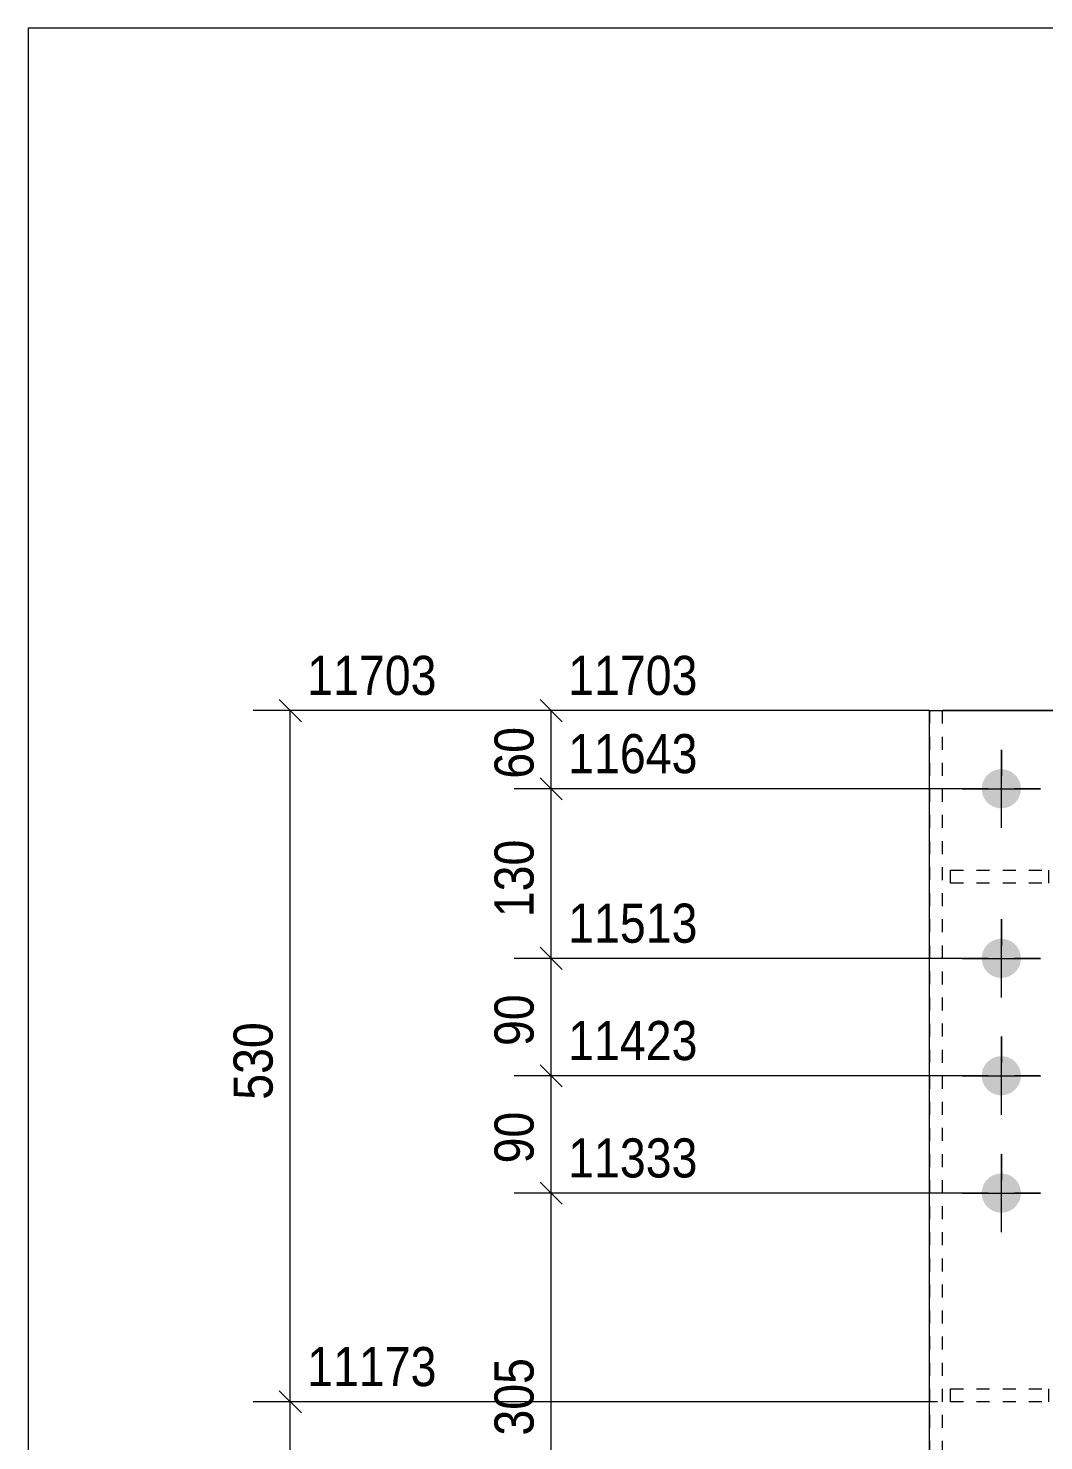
# Model space of a CAD drawing. Header units: millimetres. Extents: x 2 to 579, y 1 to 405.
# Drawn here: x 5 to 82.8, y 296.7 to 405 of the extents above; entities that cross this region are included whole.
import ezdxf

# ---------------------------------------------------------------- set-up
doc = ezdxf.new("R2010")
doc.units = ezdxf.units.MM
doc.linetypes.add('XKITLINE00', pattern=[0])
doc.linetypes.add('XKITLINE01', pattern=[4, 1, -1, 1, -1])
for name, color, linetype, lineweight in [('Bolt', 3, 'Continuous', 0), ('Dimensions', 7, 'Continuous', 0), ('DrawingSheet', 5, 'Continuous', 0), ('Part', 2, 'Continuous', 0)]:
    doc.layers.add(name, color=color, linetype=linetype, lineweight=lineweight)
doc.styles.add('ARIAL', font='ARIAL.TTF')

# ---------------------------------------------------------------- blocks, each defined once
blk = doc.blocks.new('*A26')
at = {"layer": 'Bolt'}
for points in [[(78.08, 346.72), (78.08, 346.76), (78.08, 346.79), (78.08, 346.83), (78.09, 346.87), (78.09, 346.9), (78.1, 346.94), (78.11, 346.97), (78.11, 347.01), (78.12, 347.05), (78.13, 347.08), (78.14, 347.12), (78.15, 347.15), (78.16, 347.19), (78.18, 347.22), (78.19, 347.26), (78.21, 347.29), (78.22, 347.32), (78.24, 347.36), (78.25, 347.39), (78.27, 347.42), (78.29, 347.45), (78.31, 347.48), (78.33, 347.52), (78.35, 347.55), (78.37, 347.58), (78.39, 347.61), (78.42, 347.63), (78.44, 347.66), (78.47, 347.69), (78.49, 347.72), (78.52, 347.74), (78.54, 347.77), (78.57, 347.79), (78.6, 347.82), (78.63, 347.84), (78.65, 347.86), (78.68, 347.89), (78.71, 347.91), (78.74, 347.93), (78.77, 347.95), (78.81, 347.97), (78.84, 347.99), (78.87, 348.01), (78.9, 348.02), (78.94, 348.04), (78.97, 348.05), (79, 348.07), (79.04, 348.08), (79.07, 348.09), (79.11, 348.11), (79.14, 348.12), (79.18, 348.13), (79.21, 348.14), (79.25, 348.15), (79.28, 348.15), (79.32, 348.16), (79.36, 348.17), (79.39, 348.17), (79.43, 348.18), (79.47, 348.18), (79.5, 348.18), (79.54, 348.18), (79.58, 348.18), (79.61, 348.18), (79.65, 348.18), (79.69, 348.18), (79.72, 348.18), (79.76, 348.17), (79.8, 348.17), (79.83, 348.16), (79.87, 348.15), (79.91, 348.15), (79.94, 348.14), (79.98, 348.13), (80.01, 348.12), (80.05, 348.11), (80.08, 348.09), (80.12, 348.08), (80.15, 348.07), (80.19, 348.05), (80.22, 348.04), (80.25, 348.02), (80.28, 348.01), (80.32, 347.99), (80.35, 347.97), (80.38, 347.95), (80.41, 347.93), (80.44, 347.91), (80.47, 347.89), (80.5, 347.86), (80.53, 347.84), (80.56, 347.82), (80.58, 347.79), (80.61, 347.77), (80.64, 347.74), (80.66, 347.72), (80.69, 347.69), (80.71, 347.66), (80.74, 347.63), (80.76, 347.61), (80.78, 347.58), (80.8, 347.55), (80.82, 347.52), (80.84, 347.48), (80.86, 347.45), (80.88, 347.42), (80.9, 347.39), (80.92, 347.36), (80.93, 347.32), (80.95, 347.29), (80.96, 347.26), (80.98, 347.22), (80.99, 347.19), (81, 347.15), (81.01, 347.12), (81.02, 347.08), (81.03, 347.05), (81.04, 347.01), (81.05, 346.97), (81.06, 346.94), (81.06, 346.9), (81.07, 346.87), (81.07, 346.83), (81.07, 346.79), (81.08, 346.76), (81.08, 346.72), (81.08, 346.68), (81.08, 346.65), (81.08, 346.61), (81.07, 346.57), (81.07, 346.54), (81.07, 346.5), (81.06, 346.46), (81.06, 346.43), (81.05, 346.39), (81.04, 346.35), (81.03, 346.32), (81.02, 346.28), (81.01, 346.25), (81, 346.21), (80.99, 346.18), (80.98, 346.14), (80.96, 346.11), (80.95, 346.07), (80.93, 346.04), (80.92, 346.01), (80.9, 345.98), (80.88, 345.94), (80.86, 345.91), (80.84, 345.88), (80.82, 345.85), (80.8, 345.82), (80.78, 345.79), (80.76, 345.76), (80.74, 345.73), (80.71, 345.7), (80.69, 345.68), (80.66, 345.65), (80.64, 345.62), (80.61, 345.6), (80.58, 345.57), (80.56, 345.55), (80.53, 345.52), (80.5, 345.5), (80.47, 345.48), (80.44, 345.46), (80.41, 345.44), (80.38, 345.42), (80.35, 345.4), (80.32, 345.38), (80.28, 345.36), (80.25, 345.34), (80.22, 345.33), (80.19, 345.31), (80.15, 345.3), (80.12, 345.28), (80.08, 345.27), (80.05, 345.26), (80.01, 345.25), (79.98, 345.24), (79.94, 345.23), (79.91, 345.22), (79.87, 345.21), (79.83, 345.2), (79.8, 345.2), (79.76, 345.19), (79.72, 345.19), (79.69, 345.19), (79.65, 345.18), (79.61, 345.18), (79.58, 345.18), (79.54, 345.18), (79.5, 345.18), (79.47, 345.19), (79.43, 345.19), (79.39, 345.19), (79.36, 345.2), (79.32, 345.2), (79.28, 345.21), (79.25, 345.22), (79.21, 345.23), (79.18, 345.24), (79.14, 345.25), (79.11, 345.26), (79.07, 345.27), (79.04, 345.28), (79, 345.3), (78.97, 345.31), (78.94, 345.33), (78.9, 345.34), (78.87, 345.36), (78.84, 345.38), (78.81, 345.4), (78.77, 345.42), (78.74, 345.44), (78.71, 345.46), (78.68, 345.48), (78.65, 345.5), (78.63, 345.52), (78.6, 345.55), (78.57, 345.57), (78.54, 345.6), (78.52, 345.62), (78.49, 345.65), (78.47, 345.68), (78.44, 345.7), (78.42, 345.73), (78.39, 345.76), (78.37, 345.79), (78.35, 345.82), (78.33, 345.85), (78.31, 345.88), (78.29, 345.91), (78.27, 345.94), (78.25, 345.98), (78.24, 346.01), (78.22, 346.04), (78.21, 346.07), (78.19, 346.11), (78.18, 346.14), (78.16, 346.18), (78.15, 346.21), (78.14, 346.25), (78.13, 346.28), (78.12, 346.32), (78.11, 346.35), (78.11, 346.39), (78.1, 346.43), (78.09, 346.46), (78.09, 346.5), (78.08, 346.54), (78.08, 346.57), (78.08, 346.61), (78.08, 346.65), (78.08, 346.68)], [(78.08, 333.72), (78.08, 333.76), (78.08, 333.79), (78.08, 333.83), (78.09, 333.87), (78.09, 333.9), (78.1, 333.94), (78.11, 333.97), (78.11, 334.01), (78.12, 334.05), (78.13, 334.08), (78.14, 334.12), (78.15, 334.15), (78.16, 334.19), (78.18, 334.22), (78.19, 334.26), (78.21, 334.29), (78.22, 334.32), (78.24, 334.36), (78.25, 334.39), (78.27, 334.42), (78.29, 334.45), (78.31, 334.48), (78.33, 334.52), (78.35, 334.55), (78.37, 334.58), (78.39, 334.61), (78.42, 334.63), (78.44, 334.66), (78.47, 334.69), (78.49, 334.72), (78.52, 334.74), (78.54, 334.77), (78.57, 334.79), (78.6, 334.82), (78.63, 334.84), (78.65, 334.86), (78.68, 334.89), (78.71, 334.91), (78.74, 334.93), (78.77, 334.95), (78.81, 334.97), (78.84, 334.99), (78.87, 335.01), (78.9, 335.02), (78.94, 335.04), (78.97, 335.05), (79, 335.07), (79.04, 335.08), (79.07, 335.09), (79.11, 335.11), (79.14, 335.12), (79.18, 335.13), (79.21, 335.14), (79.25, 335.15), (79.28, 335.15), (79.32, 335.16), (79.36, 335.17), (79.39, 335.17), (79.43, 335.18), (79.47, 335.18), (79.5, 335.18), (79.54, 335.18), (79.58, 335.18), (79.61, 335.18), (79.65, 335.18), (79.69, 335.18), (79.72, 335.18), (79.76, 335.17), (79.8, 335.17), (79.83, 335.16), (79.87, 335.15), (79.91, 335.15), (79.94, 335.14), (79.98, 335.13), (80.01, 335.12), (80.05, 335.11), (80.08, 335.09), (80.12, 335.08), (80.15, 335.07), (80.19, 335.05), (80.22, 335.04), (80.25, 335.02), (80.28, 335.01), (80.32, 334.99), (80.35, 334.97), (80.38, 334.95), (80.41, 334.93), (80.44, 334.91), (80.47, 334.89), (80.5, 334.86), (80.53, 334.84), (80.56, 334.82), (80.58, 334.79), (80.61, 334.77), (80.64, 334.74), (80.66, 334.72), (80.69, 334.69), (80.71, 334.66), (80.74, 334.63), (80.76, 334.61), (80.78, 334.58), (80.8, 334.55), (80.82, 334.52), (80.84, 334.48), (80.86, 334.45), (80.88, 334.42), (80.9, 334.39), (80.92, 334.36), (80.93, 334.32), (80.95, 334.29), (80.96, 334.26), (80.98, 334.22), (80.99, 334.19), (81, 334.15), (81.01, 334.12), (81.02, 334.08), (81.03, 334.05), (81.04, 334.01), (81.05, 333.97), (81.06, 333.94), (81.06, 333.9), (81.07, 333.87), (81.07, 333.83), (81.07, 333.79), (81.08, 333.76), (81.08, 333.72), (81.08, 333.68), (81.08, 333.65), (81.08, 333.61), (81.07, 333.57), (81.07, 333.54), (81.07, 333.5), (81.06, 333.46), (81.06, 333.43), (81.05, 333.39), (81.04, 333.35), (81.03, 333.32), (81.02, 333.28), (81.01, 333.25), (81, 333.21), (80.99, 333.18), (80.98, 333.14), (80.96, 333.11), (80.95, 333.07), (80.93, 333.04), (80.92, 333.01), (80.9, 332.98), (80.88, 332.94), (80.86, 332.91), (80.84, 332.88), (80.82, 332.85), (80.8, 332.82), (80.78, 332.79), (80.76, 332.76), (80.74, 332.73), (80.71, 332.7), (80.69, 332.68), (80.66, 332.65), (80.64, 332.62), (80.61, 332.6), (80.58, 332.57), (80.56, 332.55), (80.53, 332.52), (80.5, 332.5), (80.47, 332.48), (80.44, 332.46), (80.41, 332.44), (80.38, 332.42), (80.35, 332.4), (80.32, 332.38), (80.28, 332.36), (80.25, 332.34), (80.22, 332.33), (80.19, 332.31), (80.15, 332.3), (80.12, 332.28), (80.08, 332.27), (80.05, 332.26), (80.01, 332.25), (79.98, 332.24), (79.94, 332.23), (79.91, 332.22), (79.87, 332.21), (79.83, 332.2), (79.8, 332.2), (79.76, 332.19), (79.72, 332.19), (79.69, 332.19), (79.65, 332.18), (79.61, 332.18), (79.58, 332.18), (79.54, 332.18), (79.5, 332.18), (79.47, 332.19), (79.43, 332.19), (79.39, 332.19), (79.36, 332.2), (79.32, 332.2), (79.28, 332.21), (79.25, 332.22), (79.21, 332.23), (79.18, 332.24), (79.14, 332.25), (79.11, 332.26), (79.07, 332.27), (79.04, 332.28), (79, 332.3), (78.97, 332.31), (78.94, 332.33), (78.9, 332.34), (78.87, 332.36), (78.84, 332.38), (78.81, 332.4), (78.77, 332.42), (78.74, 332.44), (78.71, 332.46), (78.68, 332.48), (78.65, 332.5), (78.63, 332.52), (78.6, 332.55), (78.57, 332.57), (78.54, 332.6), (78.52, 332.62), (78.49, 332.65), (78.47, 332.68), (78.44, 332.7), (78.42, 332.73), (78.39, 332.76), (78.37, 332.79), (78.35, 332.82), (78.33, 332.85), (78.31, 332.88), (78.29, 332.91), (78.27, 332.94), (78.25, 332.98), (78.24, 333.01), (78.22, 333.04), (78.21, 333.07), (78.19, 333.11), (78.18, 333.14), (78.16, 333.18), (78.15, 333.21), (78.14, 333.25), (78.13, 333.28), (78.12, 333.32), (78.11, 333.35), (78.11, 333.39), (78.1, 333.43), (78.09, 333.46), (78.09, 333.5), (78.08, 333.54), (78.08, 333.57), (78.08, 333.61), (78.08, 333.65), (78.08, 333.68)], [(78.08, 324.72), (78.08, 324.76), (78.08, 324.79), (78.08, 324.83), (78.09, 324.87), (78.09, 324.9), (78.1, 324.94), (78.11, 324.97), (78.11, 325.01), (78.12, 325.05), (78.13, 325.08), (78.14, 325.12), (78.15, 325.15), (78.16, 325.19), (78.18, 325.22), (78.19, 325.26), (78.21, 325.29), (78.22, 325.32), (78.24, 325.36), (78.25, 325.39), (78.27, 325.42), (78.29, 325.45), (78.31, 325.48), (78.33, 325.52), (78.35, 325.55), (78.37, 325.58), (78.39, 325.61), (78.42, 325.63), (78.44, 325.66), (78.47, 325.69), (78.49, 325.72), (78.52, 325.74), (78.54, 325.77), (78.57, 325.79), (78.6, 325.82), (78.63, 325.84), (78.65, 325.86), (78.68, 325.89), (78.71, 325.91), (78.74, 325.93), (78.77, 325.95), (78.81, 325.97), (78.84, 325.99), (78.87, 326.01), (78.9, 326.02), (78.94, 326.04), (78.97, 326.05), (79, 326.07), (79.04, 326.08), (79.07, 326.09), (79.11, 326.11), (79.14, 326.12), (79.18, 326.13), (79.21, 326.14), (79.25, 326.15), (79.28, 326.15), (79.32, 326.16), (79.36, 326.17), (79.39, 326.17), (79.43, 326.18), (79.47, 326.18), (79.5, 326.18), (79.54, 326.18), (79.58, 326.18), (79.61, 326.18), (79.65, 326.18), (79.69, 326.18), (79.72, 326.18), (79.76, 326.17), (79.8, 326.17), (79.83, 326.16), (79.87, 326.15), (79.91, 326.15), (79.94, 326.14), (79.98, 326.13), (80.01, 326.12), (80.05, 326.11), (80.08, 326.09), (80.12, 326.08), (80.15, 326.07), (80.19, 326.05), (80.22, 326.04), (80.25, 326.02), (80.28, 326.01), (80.32, 325.99), (80.35, 325.97), (80.38, 325.95), (80.41, 325.93), (80.44, 325.91), (80.47, 325.89), (80.5, 325.86), (80.53, 325.84), (80.56, 325.82), (80.58, 325.79), (80.61, 325.77), (80.64, 325.74), (80.66, 325.72), (80.69, 325.69), (80.71, 325.66), (80.74, 325.63), (80.76, 325.61), (80.78, 325.58), (80.8, 325.55), (80.82, 325.52), (80.84, 325.48), (80.86, 325.45), (80.88, 325.42), (80.9, 325.39), (80.92, 325.36), (80.93, 325.32), (80.95, 325.29), (80.96, 325.26), (80.98, 325.22), (80.99, 325.19), (81, 325.15), (81.01, 325.12), (81.02, 325.08), (81.03, 325.05), (81.04, 325.01), (81.05, 324.97), (81.06, 324.94), (81.06, 324.9), (81.07, 324.87), (81.07, 324.83), (81.07, 324.79), (81.08, 324.76), (81.08, 324.72), (81.08, 324.68), (81.08, 324.65), (81.08, 324.61), (81.07, 324.57), (81.07, 324.54), (81.07, 324.5), (81.06, 324.46), (81.06, 324.43), (81.05, 324.39), (81.04, 324.35), (81.03, 324.32), (81.02, 324.28), (81.01, 324.25), (81, 324.21), (80.99, 324.18), (80.98, 324.14), (80.96, 324.11), (80.95, 324.07), (80.93, 324.04), (80.92, 324.01), (80.9, 323.98), (80.88, 323.94), (80.86, 323.91), (80.84, 323.88), (80.82, 323.85), (80.8, 323.82), (80.78, 323.79), (80.76, 323.76), (80.74, 323.73), (80.71, 323.7), (80.69, 323.68), (80.66, 323.65), (80.64, 323.62), (80.61, 323.6), (80.58, 323.57), (80.56, 323.55), (80.53, 323.52), (80.5, 323.5), (80.47, 323.48), (80.44, 323.46), (80.41, 323.44), (80.38, 323.42), (80.35, 323.4), (80.32, 323.38), (80.28, 323.36), (80.25, 323.34), (80.22, 323.33), (80.19, 323.31), (80.15, 323.3), (80.12, 323.28), (80.08, 323.27), (80.05, 323.26), (80.01, 323.25), (79.98, 323.24), (79.94, 323.23), (79.91, 323.22), (79.87, 323.21), (79.83, 323.2), (79.8, 323.2), (79.76, 323.19), (79.72, 323.19), (79.69, 323.19), (79.65, 323.18), (79.61, 323.18), (79.58, 323.18), (79.54, 323.18), (79.5, 323.18), (79.47, 323.19), (79.43, 323.19), (79.39, 323.19), (79.36, 323.2), (79.32, 323.2), (79.28, 323.21), (79.25, 323.22), (79.21, 323.23), (79.18, 323.24), (79.14, 323.25), (79.11, 323.26), (79.07, 323.27), (79.04, 323.28), (79, 323.3), (78.97, 323.31), (78.94, 323.33), (78.9, 323.34), (78.87, 323.36), (78.84, 323.38), (78.81, 323.4), (78.77, 323.42), (78.74, 323.44), (78.71, 323.46), (78.68, 323.48), (78.65, 323.5), (78.63, 323.52), (78.6, 323.55), (78.57, 323.57), (78.54, 323.6), (78.52, 323.62), (78.49, 323.65), (78.47, 323.68), (78.44, 323.7), (78.42, 323.73), (78.39, 323.76), (78.37, 323.79), (78.35, 323.82), (78.33, 323.85), (78.31, 323.88), (78.29, 323.91), (78.27, 323.94), (78.25, 323.98), (78.24, 324.01), (78.22, 324.04), (78.21, 324.07), (78.19, 324.11), (78.18, 324.14), (78.16, 324.18), (78.15, 324.21), (78.14, 324.25), (78.13, 324.28), (78.12, 324.32), (78.11, 324.35), (78.11, 324.39), (78.1, 324.43), (78.09, 324.46), (78.09, 324.5), (78.08, 324.54), (78.08, 324.57), (78.08, 324.61), (78.08, 324.65), (78.08, 324.68)], [(78.08, 315.72), (78.08, 315.76), (78.08, 315.79), (78.08, 315.83), (78.09, 315.87), (78.09, 315.9), (78.1, 315.94), (78.11, 315.97), (78.11, 316.01), (78.12, 316.05), (78.13, 316.08), (78.14, 316.12), (78.15, 316.15), (78.16, 316.19), (78.18, 316.22), (78.19, 316.26), (78.21, 316.29), (78.22, 316.32), (78.24, 316.36), (78.25, 316.39), (78.27, 316.42), (78.29, 316.45), (78.31, 316.48), (78.33, 316.52), (78.35, 316.55), (78.37, 316.58), (78.39, 316.61), (78.42, 316.63), (78.44, 316.66), (78.47, 316.69), (78.49, 316.72), (78.52, 316.74), (78.54, 316.77), (78.57, 316.79), (78.6, 316.82), (78.63, 316.84), (78.65, 316.86), (78.68, 316.89), (78.71, 316.91), (78.74, 316.93), (78.77, 316.95), (78.81, 316.97), (78.84, 316.99), (78.87, 317.01), (78.9, 317.02), (78.94, 317.04), (78.97, 317.05), (79, 317.07), (79.04, 317.08), (79.07, 317.09), (79.11, 317.11), (79.14, 317.12), (79.18, 317.13), (79.21, 317.14), (79.25, 317.15), (79.28, 317.15), (79.32, 317.16), (79.36, 317.17), (79.39, 317.17), (79.43, 317.18), (79.47, 317.18), (79.5, 317.18), (79.54, 317.18), (79.58, 317.18), (79.61, 317.18), (79.65, 317.18), (79.69, 317.18), (79.72, 317.18), (79.76, 317.17), (79.8, 317.17), (79.83, 317.16), (79.87, 317.15), (79.91, 317.15), (79.94, 317.14), (79.98, 317.13), (80.01, 317.12), (80.05, 317.11), (80.08, 317.09), (80.12, 317.08), (80.15, 317.07), (80.19, 317.05), (80.22, 317.04), (80.25, 317.02), (80.28, 317.01), (80.32, 316.99), (80.35, 316.97), (80.38, 316.95), (80.41, 316.93), (80.44, 316.91), (80.47, 316.89), (80.5, 316.86), (80.53, 316.84), (80.56, 316.82), (80.58, 316.79), (80.61, 316.77), (80.64, 316.74), (80.66, 316.72), (80.69, 316.69), (80.71, 316.66), (80.74, 316.63), (80.76, 316.61), (80.78, 316.58), (80.8, 316.55), (80.82, 316.52), (80.84, 316.48), (80.86, 316.45), (80.88, 316.42), (80.9, 316.39), (80.92, 316.36), (80.93, 316.32), (80.95, 316.29), (80.96, 316.26), (80.98, 316.22), (80.99, 316.19), (81, 316.15), (81.01, 316.12), (81.02, 316.08), (81.03, 316.05), (81.04, 316.01), (81.05, 315.97), (81.06, 315.94), (81.06, 315.9), (81.07, 315.87), (81.07, 315.83), (81.07, 315.79), (81.08, 315.76), (81.08, 315.72), (81.08, 315.68), (81.08, 315.65), (81.08, 315.61), (81.07, 315.57), (81.07, 315.54), (81.07, 315.5), (81.06, 315.46), (81.06, 315.43), (81.05, 315.39), (81.04, 315.35), (81.03, 315.32), (81.02, 315.28), (81.01, 315.25), (81, 315.21), (80.99, 315.18), (80.98, 315.14), (80.96, 315.11), (80.95, 315.07), (80.93, 315.04), (80.92, 315.01), (80.9, 314.98), (80.88, 314.94), (80.86, 314.91), (80.84, 314.88), (80.82, 314.85), (80.8, 314.82), (80.78, 314.79), (80.76, 314.76), (80.74, 314.73), (80.71, 314.7), (80.69, 314.68), (80.66, 314.65), (80.64, 314.62), (80.61, 314.6), (80.58, 314.57), (80.56, 314.55), (80.53, 314.52), (80.5, 314.5), (80.47, 314.48), (80.44, 314.46), (80.41, 314.44), (80.38, 314.42), (80.35, 314.4), (80.32, 314.38), (80.28, 314.36), (80.25, 314.34), (80.22, 314.33), (80.19, 314.31), (80.15, 314.3), (80.12, 314.28), (80.08, 314.27), (80.05, 314.26), (80.01, 314.25), (79.98, 314.24), (79.94, 314.23), (79.91, 314.22), (79.87, 314.21), (79.83, 314.2), (79.8, 314.2), (79.76, 314.19), (79.72, 314.19), (79.69, 314.19), (79.65, 314.18), (79.61, 314.18), (79.58, 314.18), (79.54, 314.18), (79.5, 314.18), (79.47, 314.19), (79.43, 314.19), (79.39, 314.19), (79.36, 314.2), (79.32, 314.2), (79.28, 314.21), (79.25, 314.22), (79.21, 314.23), (79.18, 314.24), (79.14, 314.25), (79.11, 314.26), (79.07, 314.27), (79.04, 314.28), (79, 314.3), (78.97, 314.31), (78.94, 314.33), (78.9, 314.34), (78.87, 314.36), (78.84, 314.38), (78.81, 314.4), (78.77, 314.42), (78.74, 314.44), (78.71, 314.46), (78.68, 314.48), (78.65, 314.5), (78.63, 314.52), (78.6, 314.55), (78.57, 314.57), (78.54, 314.6), (78.52, 314.62), (78.49, 314.65), (78.47, 314.68), (78.44, 314.7), (78.42, 314.73), (78.39, 314.76), (78.37, 314.79), (78.35, 314.82), (78.33, 314.85), (78.31, 314.88), (78.29, 314.91), (78.27, 314.94), (78.25, 314.98), (78.24, 315.01), (78.22, 315.04), (78.21, 315.07), (78.19, 315.11), (78.18, 315.14), (78.16, 315.18), (78.15, 315.21), (78.14, 315.25), (78.13, 315.28), (78.12, 315.32), (78.11, 315.35), (78.11, 315.39), (78.1, 315.43), (78.09, 315.46), (78.09, 315.5), (78.08, 315.54), (78.08, 315.57), (78.08, 315.61), (78.08, 315.65), (78.08, 315.68)]]:
    blk.add_hatch(color=3, dxfattribs=at).paths.add_polyline_path(points, flags=17)
at = {"layer": 'Bolt', "color": 3, "linetype": 'XKITLINE00', "lineweight": 0}
for p, q in [((79.58, 343.68), (79.58, 349.68)), ((76.58, 346.68), (82.58, 346.68)), ((79.58, 330.68), (79.58, 336.68)), ((76.58, 333.68), (82.58, 333.68)), ((79.58, 321.68), (79.58, 327.68)), ((76.58, 324.68), (82.58, 324.68)), ((79.58, 312.68), (79.58, 318.68)), ((76.58, 315.68), (82.58, 315.68))]:
    blk.add_line(p, q, dxfattribs=at)
blk = doc.blocks.new('*A27')
at = {"layer": 'Bolt', "color": 3, "linetype": 'XKITLINE00', "lineweight": 0}
for p, q in [((79.58, 349.68), (79.58, 347.68)), ((76.58, 346.68), (78.58, 346.68)), ((82.58, 346.68), (80.58, 346.68)), ((79.58, 343.68), (79.58, 345.68)), ((79.58, 336.68), (79.58, 334.68)), ((76.58, 333.68), (78.58, 333.68)), ((82.58, 333.68), (80.58, 333.68)), ((79.58, 330.68), (79.58, 332.68)), ((79.58, 327.68), (79.58, 325.68)), ((76.58, 324.68), (78.58, 324.68)), ((82.58, 324.68), (80.58, 324.68)), ((79.58, 321.68), (79.58, 323.68)), ((79.58, 318.68), (79.58, 316.68)), ((76.58, 315.68), (78.58, 315.68)), ((82.58, 315.68), (80.58, 315.68)), ((79.58, 312.68), (79.58, 314.68))]:
    blk.add_line(p, q, dxfattribs=at)
blk = doc.blocks.new('*A30')
at = {"layer": 'Part', "color": 7, "linetype": 'XKITLINE01', "lineweight": 0}
for p in [(75.08, 201.68), (95.08, 352.68)]:
    blk.add_line(p, (75.08, 352.68), dxfattribs=at)
blk = doc.blocks.new('*A32')
at = {"layer": 'Part', "color": 2, "linetype": 'XKITLINE00', "lineweight": 0}
for p, q in [((74.08, 352.68), (96.08, 352.68)), ((74.08, 216.68), (74.08, 352.68))]:
    blk.add_line(p, q, dxfattribs=at)
blk = doc.blocks.new('*A33')
at = {"layer": 'Part', "color": 7, "linetype": 'XKITLINE01', "lineweight": 0}
for p, q in [((96.08, 352.68), (74.08, 352.68)), ((74.08, 352.68), (74.08, 216.68))]:
    blk.add_line(p, q, dxfattribs=at)
blk = doc.blocks.new('*A39')
at = {"layer": 'Part', "color": 7, "linetype": 'XKITLINE01', "lineweight": 0}
for p, q in [((75.68, 300.68), (84.68, 300.68)), ((75.68, 299.68), (75.68, 300.68)), ((83.18, 300.68), (83.18, 299.68)), ((84.68, 300.68), (84.68, 299.68)), ((84.68, 299.68), (75.68, 299.68))]:
    blk.add_line(p, q, dxfattribs=at)
blk = doc.blocks.new('*A41')
at = {"layer": 'Part', "color": 7, "linetype": 'XKITLINE01', "lineweight": 0}
for p, q in [((75.68, 340.44), (84.68, 340.44)), ((75.68, 339.44), (75.68, 340.44)), ((83.18, 340.44), (83.18, 339.44)), ((84.68, 340.44), (84.68, 339.44)), ((84.68, 339.44), (75.68, 339.44))]:
    blk.add_line(p, q, dxfattribs=at)
blk = doc.blocks.new('*A55')
at = {"layer": 'DrawingSheet', "color": 5, "linetype": 'XKITLINE00', "lineweight": 0}
for p, q in [((579, 405), (5, 405)), ((5, 405), (5, 5))]:
    blk.add_line(p, q, dxfattribs=at)
blk = doc.blocks.new('*A110')
at = {"layer": 'Dimensions', "color": 7, "linetype": 'XKITLINE00', "lineweight": 0}
for p, q in [((24.23, 300.53), (25.93, 298.83)), ((74.68, 299.68), (22.23, 299.68)), ((25.08, 269.68), (25.08, 299.68)), ((24.23, 270.53), (25.93, 268.83)), ((74.68, 269.68), (22.23, 269.68))]:
    blk.add_line(p, q, dxfattribs=at)
at = {"layer": 'Dimensions', "color": 3}
for p in [(25.08, 299.68), (25.08, 269.68)]:
    blk.add_point(p, dxfattribs=at)
at = {"layer": 'Dimensions', "color": 3, "style": 'ARIAL', "width": 0.85}
blk.add_text('11173', height=3, dxfattribs=at).set_placement((26.38, 300.88))
blk.add_text('300', height=3, rotation=90.0002, dxfattribs=at).set_placement((23.73, 281.34))
blk = doc.blocks.new('*A111')
at = {"layer": 'Dimensions', "color": 7, "linetype": 'XKITLINE00', "lineweight": 0}
for p, q in [((24.23, 353.53), (25.93, 351.83)), ((74.08, 352.68), (22.23, 352.68)), ((25.08, 299.68), (25.08, 352.68)), ((24.23, 300.53), (25.93, 298.83)), ((74.68, 299.68), (22.23, 299.68))]:
    blk.add_line(p, q, dxfattribs=at)
at = {"layer": 'Dimensions', "color": 3}
for p in [(25.08, 352.68), (25.08, 299.68)]:
    blk.add_point(p, dxfattribs=at)
at = {"layer": 'Dimensions', "color": 3, "style": 'ARIAL', "width": 0.85}
blk.add_text('11703', height=3, dxfattribs=at).set_placement((26.38, 353.88))
blk.add_text('530', height=3, rotation=90.0002, dxfattribs=at).set_placement((23.73, 322.84))
blk = doc.blocks.new('*A117')
at = {"layer": 'Dimensions', "color": 7, "linetype": 'XKITLINE00', "lineweight": 0}
for p, q in [((44.23, 316.53), (45.93, 314.83)), ((78.58, 315.68), (42.23, 315.68)), ((45.08, 285.18), (45.08, 315.68)), ((44.23, 286.03), (45.93, 284.33)), ((78.58, 285.18), (42.23, 285.18))]:
    blk.add_line(p, q, dxfattribs=at)
at = {"layer": 'Dimensions', "color": 3}
for p in [(45.08, 315.68), (45.08, 285.18)]:
    blk.add_point(p, dxfattribs=at)
at = {"layer": 'Dimensions', "color": 3, "style": 'ARIAL', "width": 0.85}
blk.add_text('11333', height=3, dxfattribs=at).set_placement((46.38, 316.88))
blk.add_text('305', height=3, rotation=90.0002, dxfattribs=at).set_placement((43.73, 297.09))
blk = doc.blocks.new('*A118')
at = {"layer": 'Dimensions', "color": 7, "linetype": 'XKITLINE00', "lineweight": 0}
for p, q in [((44.23, 325.53), (45.93, 323.83)), ((78.58, 324.68), (42.23, 324.68)), ((45.08, 315.68), (45.08, 324.68)), ((44.23, 316.53), (45.93, 314.83)), ((78.58, 315.68), (42.23, 315.68))]:
    blk.add_line(p, q, dxfattribs=at)
at = {"layer": 'Dimensions', "color": 3}
for p in [(45.08, 324.68), (45.08, 315.68)]:
    blk.add_point(p, dxfattribs=at)
at = {"layer": 'Dimensions', "color": 3, "style": 'ARIAL', "width": 0.85}
blk.add_text('11423', height=3, dxfattribs=at).set_placement((46.38, 325.88))
blk.add_text('90', height=3, rotation=90.0002, dxfattribs=at).set_placement((43.73, 317.96))
blk = doc.blocks.new('*A119')
at = {"layer": 'Dimensions', "color": 7, "linetype": 'XKITLINE00', "lineweight": 0}
for p, q in [((78.58, 333.68), (42.23, 333.68)), ((44.23, 334.53), (45.93, 332.83)), ((45.08, 324.68), (45.08, 333.68)), ((44.23, 325.53), (45.93, 323.83)), ((78.58, 324.68), (42.23, 324.68))]:
    blk.add_line(p, q, dxfattribs=at)
at = {"layer": 'Dimensions', "color": 3}
for p in [(45.08, 333.68), (45.08, 324.68)]:
    blk.add_point(p, dxfattribs=at)
at = {"layer": 'Dimensions', "color": 3, "style": 'ARIAL', "width": 0.85}
blk.add_text('11513', height=3, dxfattribs=at).set_placement((46.38, 334.88))
blk.add_text('90', height=3, rotation=90.0002, dxfattribs=at).set_placement((43.73, 326.96))
blk = doc.blocks.new('*A120')
at = {"layer": 'Dimensions', "color": 7, "linetype": 'XKITLINE00', "lineweight": 0}
for p, q in [((78.58, 346.68), (42.23, 346.68)), ((44.23, 347.53), (45.93, 345.83)), ((45.08, 333.68), (45.08, 346.68)), ((78.58, 333.68), (42.23, 333.68)), ((44.23, 334.53), (45.93, 332.83))]:
    blk.add_line(p, q, dxfattribs=at)
at = {"layer": 'Dimensions', "color": 3}
for p in [(45.08, 346.68), (45.08, 333.68)]:
    blk.add_point(p, dxfattribs=at)
at = {"layer": 'Dimensions', "color": 3, "style": 'ARIAL', "width": 0.85}
blk.add_text('11643', height=3, dxfattribs=at).set_placement((46.38, 347.88))
blk.add_text('130', height=3, rotation=90.0002, dxfattribs=at).set_placement((43.73, 336.84))
blk = doc.blocks.new('*A121')
at = {"layer": 'Dimensions', "color": 7, "linetype": 'XKITLINE00', "lineweight": 0}
for p, q in [((44.23, 353.53), (45.93, 351.83)), ((74.08, 352.68), (42.23, 352.68)), ((45.08, 346.68), (45.08, 352.68)), ((78.58, 346.68), (42.23, 346.68)), ((44.23, 347.53), (45.93, 345.83))]:
    blk.add_line(p, q, dxfattribs=at)
at = {"layer": 'Dimensions', "color": 3}
for p in [(45.08, 352.68), (45.08, 346.68)]:
    blk.add_point(p, dxfattribs=at)
at = {"layer": 'Dimensions', "color": 3, "style": 'ARIAL', "width": 0.85}
blk.add_text('11703', height=3, dxfattribs=at).set_placement((46.38, 353.88))
blk.add_text('60', height=3, rotation=90.0002, dxfattribs=at).set_placement((43.73, 347.46))

msp = doc.modelspace()

# ---------------------------------------------------------------- block references
at = {"lineweight": 0}
for name in ['*A55', '*A111', '*A121', '*A32', '*A33', '*A120', '*A26', '*A27', '*A41', '*A119', '*A118', '*A117', '*A110', '*A39']:
    msp.add_blockref(name, (0, 0), dxfattribs=at)
at = {"layer": 'Part', "lineweight": 0}
msp.add_blockref('*A30', (0, 0), dxfattribs=at)

doc.saveas('drawing.dxf')
